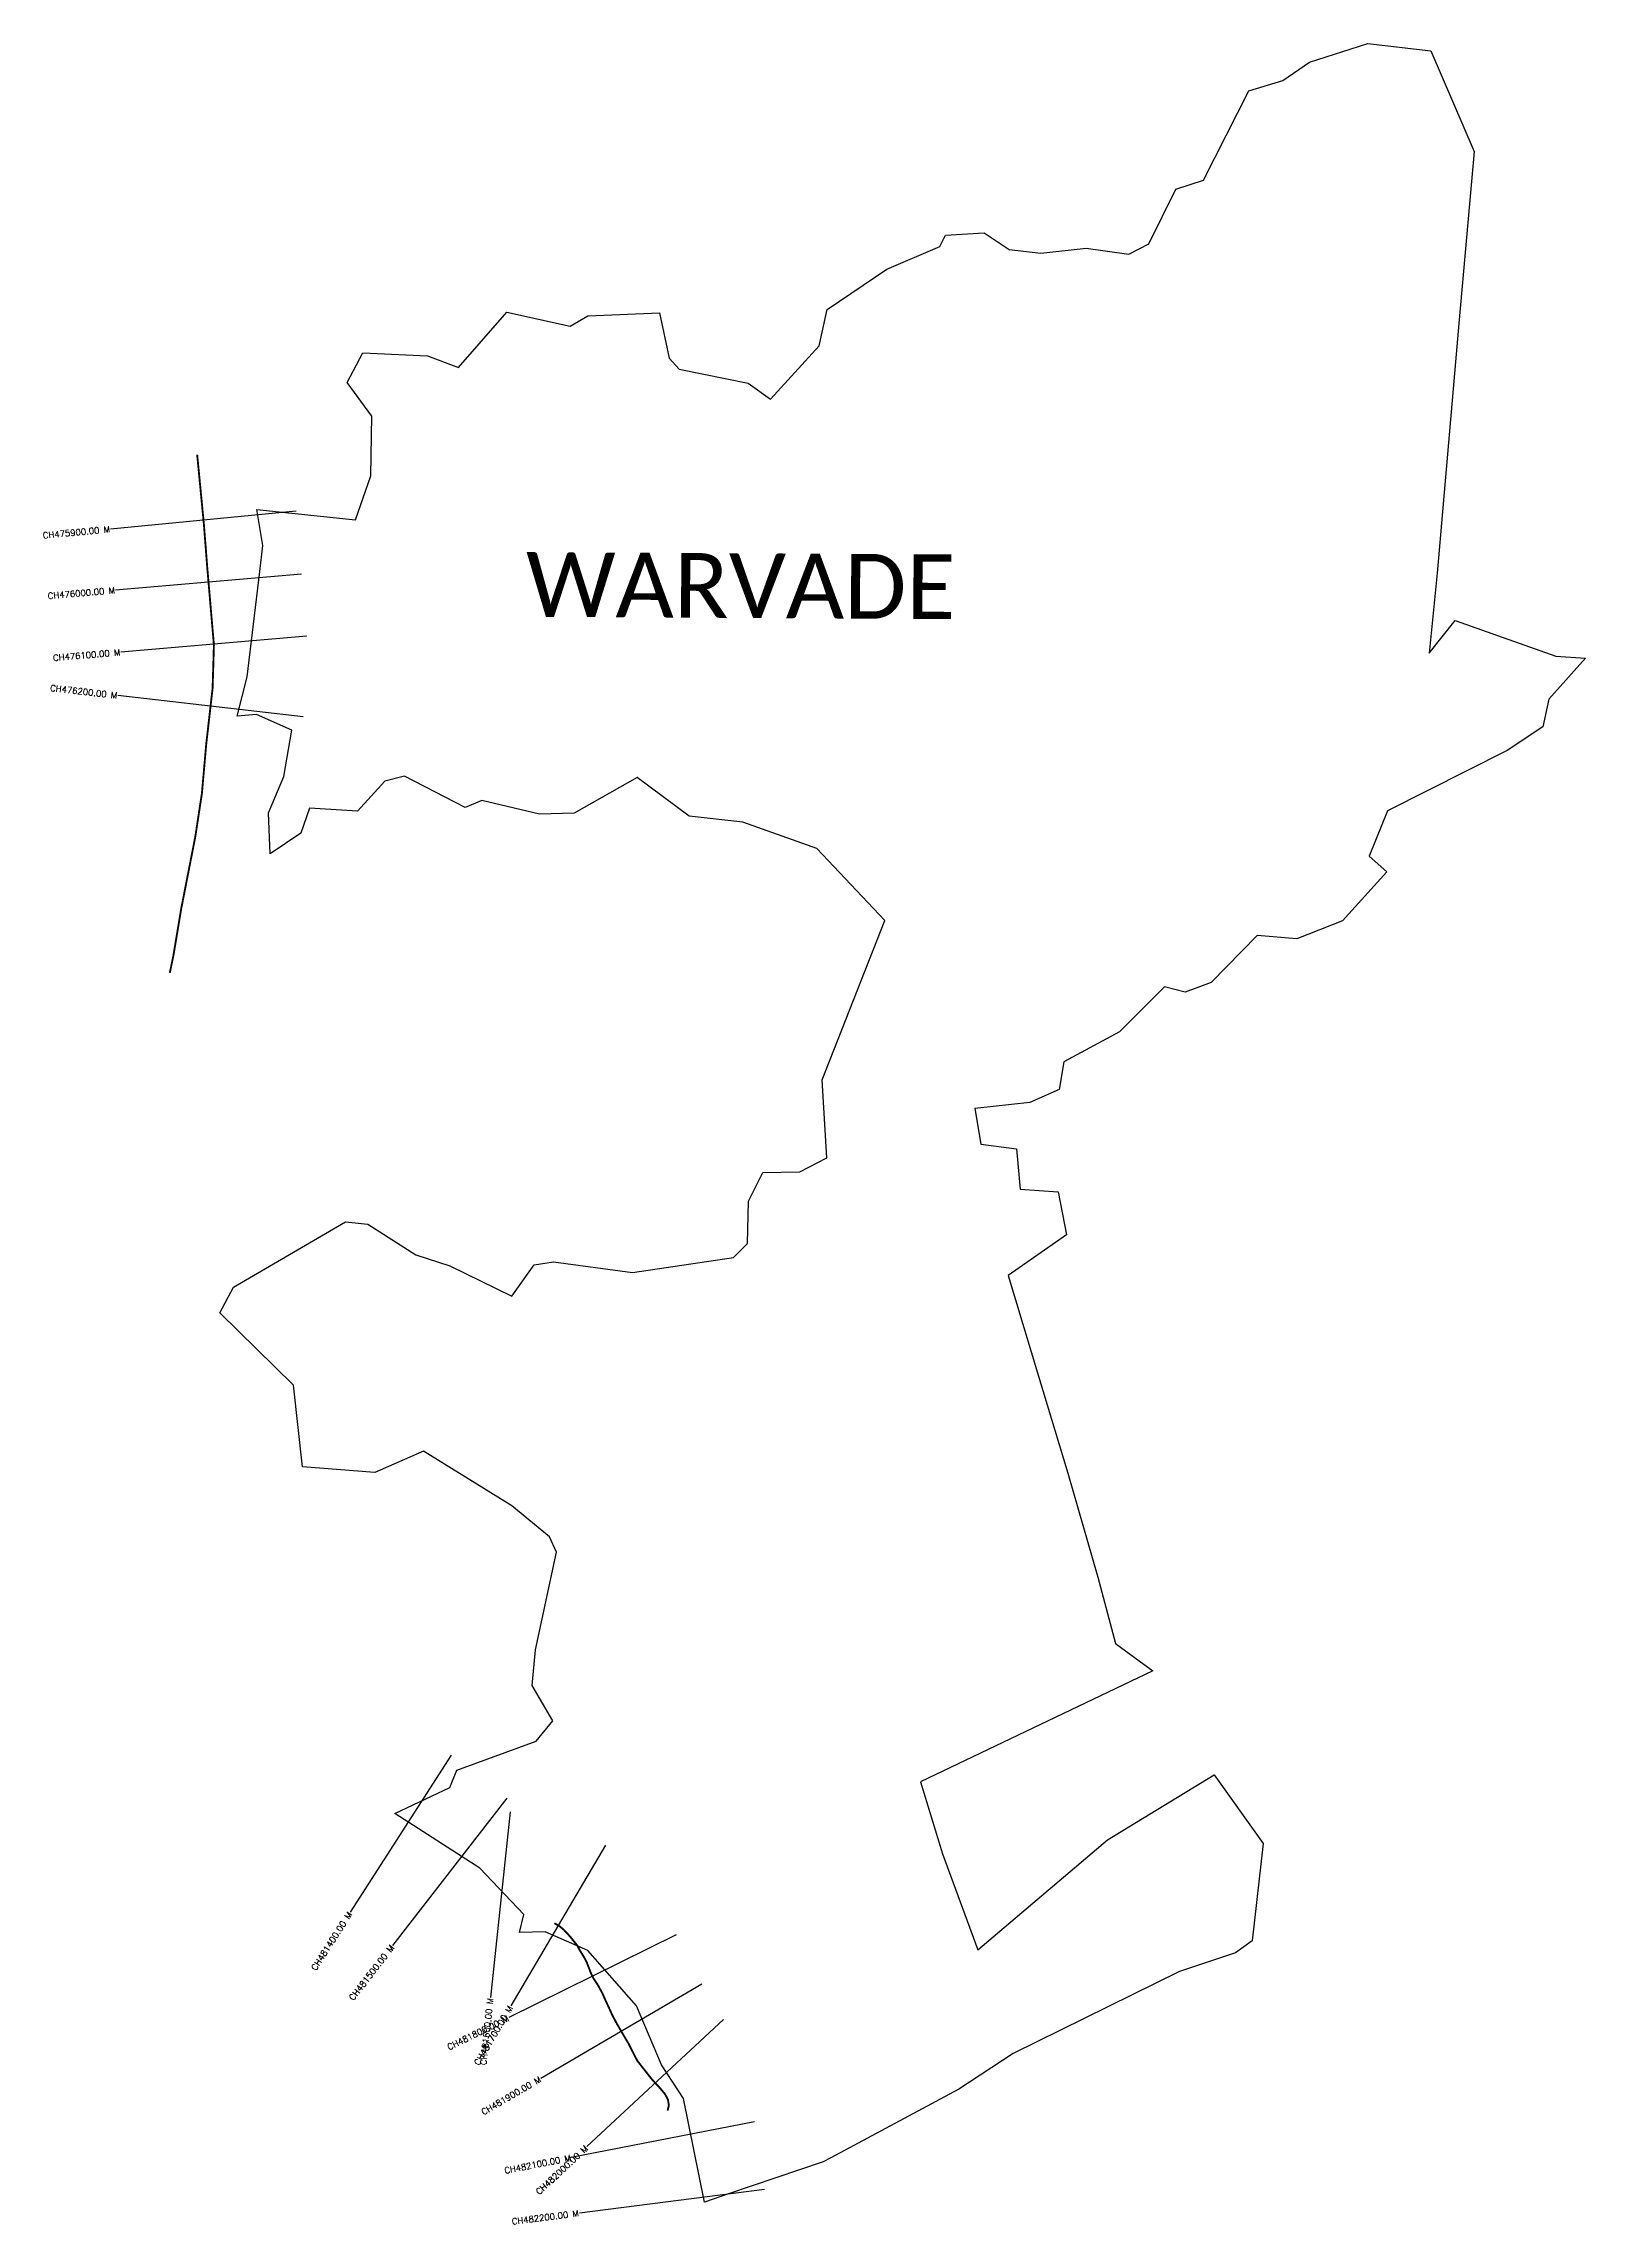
# Model space of a CAD drawing. Header units: metres. Extents: x 313259 to 315738, y 1901023 to 1904529.
import ezdxf
from ezdxf.enums import TextEntityAlignment as Align

# ---------------------------------------------------------------- set-up
doc = ezdxf.new("R2010")
doc.units = ezdxf.units.M
for name, color, linetype in [('CS', 134, 'Continuous'), ('CSMark', 6, 'Continuous'), ('NATURALLY PROTECTED', 3, 'Continuous'), ('VILLAGE NAME', 250, 'Continuous')]:
    doc.layers.add(name, color=color, linetype=linetype)
doc.styles.get("Standard").update_dxf_attribs({"font": 'simplex.shx'})

msp = doc.modelspace()

# ---------------------------------------------------------------- linework, layer by layer
at = {"color": 3, "flags": 128}
msp.add_lwpolyline([(313601.9, 1903779.7), (313760.6, 1903763.4), (313785.1, 1903833.8), (313786.5, 1903930.1), (313746.8, 1903983.9), (313772.3, 1904031.7), (313876.2, 1904027), (313925.9, 1904008.1), (314003.6, 1904097), (314105.7, 1904074.5), (314133.8, 1904091.2), (314249, 1904096), (314264.9, 1904023.2), (314281, 1904005.4), (314392, 1903983.2), (314427.7, 1903957.2), (314506, 1904043.2), (314518.9, 1904101.4), (314614.5, 1904166.3), (314700.1, 1904202.6), (314709.1, 1904220.8), (314771.3, 1904225), (314811.6, 1904197.8), (314862.2, 1904191.8), (314935.1, 1904199.9), (315003.6, 1904190.6), (315036.1, 1904206.8), (315079.5, 1904294.9), (315124.1, 1904309.4), (315196.6, 1904453.1), (315251.5, 1904469.6), (315294.5, 1904499.1), (315388.2, 1904529), (315489.7, 1904517.3), (315558.9, 1904355.6), (315534.5, 1904079.1), (315499.8, 1903677.7), (315486.9, 1903548.7), (315528.7, 1903601.4), (315690.3, 1903544.1), (315738, 1903541.1), (315679, 1903475.1), (315669.6, 1903430.4), (315612, 1903392.6), (315419.7, 1903295.4), (315390.5, 1903222.3), (315418.7, 1903197.6), (315347.5, 1903118.3), (315274, 1903089.6), (315210.3, 1903094.9), (315136.3, 1903019.6), (315094.5, 1903003.8), (315061, 1903012.2), (314988.9, 1902939.9), (314899.2, 1902891.7), (314891.8, 1902847.3), (314844.4, 1902826.4), (314756.4, 1902816.9), (314765.7, 1902759.5), (314823.1, 1902752), (314829.3, 1902687.2), (314890, 1902682.6), (314903.6, 1902613.9), (314809.9, 1902548.1), (314858.7, 1902386.4), (314905.9, 1902230.3), (314953.9, 1902063.4), (314982.6, 1901956.5), (315042.3, 1901912.7), (314668.6, 1901734.2), (314704.3, 1901618.2), (314760.8, 1901463.8), (314969.4, 1901641), (315141.2, 1901745.7), (315219.7, 1901635.2), (315201.9, 1901478.7), (315175.3, 1901459.3), (315085.4, 1901429.1), (314818.1, 1901297.4), (314730.4, 1901240), (314524.6, 1901129.7), (314512.1, 1901123), (314359.9, 1901072), (314321.4, 1901058.4), (314288, 1901225.1), (314252.5, 1901279.4), (314212.3, 1901374.1), (314133.9, 1901463), (314065.3, 1901492.8), (314023.8, 1901491.7), (314030.9, 1901521), (313960.5, 1901595.4), (313823.8, 1901683.2), (313911.9, 1901725), (313923.1, 1901752.8), (314051.1, 1901799.7), (314077.8, 1901832.2), (314044.4, 1901889), (314050, 1901946.3), (314083.4, 1902103.3), (314072.3, 1902128.3), (314011.8, 1902177.8), (313869.5, 1902265.9), (313791.5, 1902231.7), (313675.1, 1902240.4), (313660.7, 1902372), (313542.2, 1902488.4), (313564.4, 1902529.3), (313744.1, 1902634.8), (313780.3, 1902630.7), (313857.6, 1902581.6), (313911.9, 1902564.1), (314011.8, 1902515.3), (314047.5, 1902565.3), (314079, 1902570.1), (314205.7, 1902553.2), (314368.1, 1902577.2), (314390.5, 1902600), (314392.2, 1902668), (314415.1, 1902713.7), (314474.7, 1902715), (314518.1, 1902737.5), (314510.5, 1902863), (314611.4, 1903119.2), (314502.2, 1903235), (314383.3, 1903277.1), (314296.7, 1903287), (314213.1, 1903349.2), (314111.7, 1903291.6), (314056, 1903289.8), (313963.5, 1903311.8), (313936.7, 1903300.7), (313839.3, 1903351), (313807.3, 1903342.9), (313763.8, 1903294.7), (313686.4, 1903299.7), (313672.4, 1903259.5), (313623, 1903226.1), (313620.2, 1903292.3), (313645, 1903350.7), (313658, 1903424.9), (313601.2, 1903450.4), (313570.1, 1903447.8), (313586.4, 1903511.1), (313606.5, 1903680), (313611.4, 1903722), (313601.9, 1903779.7)], dxfattribs=at)
at = {"layer": 'CS'}
for p, q in [((313665.2, 1903777.1), (313366.6, 1903748.5)), ((313673.4, 1903676), (313374.6, 1903650.2)), ((313682, 1903576.4), (313383.1, 1903550.6)), ((313676.3, 1903446.8), (313378.2, 1903480.7)), ((313914.1, 1901776.9), (313751.9, 1901524.5)), ((314003.9, 1901708.1), (313820.1, 1901471)), ((314008.8, 1901685.9), (313977.3, 1901387.6)), ((314162.4, 1901632.6), (314010.3, 1901374)), ((314275.9, 1901488), (314006.9, 1901355.2)), ((314317.2, 1901408.8), (314058.2, 1901257.4)), ((314352.1, 1901352.2), (314132.6, 1901147.7)), ((314401.7, 1901187.4), (314107.3, 1901129.9)), ((314417.9, 1901078.8), (314120.3, 1901040.9))]:
    msp.add_line(p, q, dxfattribs=at)
at = {"layer": 'NATURALLY PROTECTED', "color": 2, "const_width": 3, "flags": 128}
for points in [[(313505.8, 1903868), (313516.6, 1903755.8), (313522, 1903686.5), (313532.7, 1903561.9), (313530.6, 1903492.7), (313520.4, 1903403.2), (313513.4, 1903323.6), (313502.7, 1903253.4), (313480.5, 1903140.1), (313467.6, 1903062.9), (313461.8, 1903034.9)], [(314080.2, 1901506.9), (314088.7, 1901501.9), (314095.6, 1901496), (314105.2, 1901485.7), (314116.7, 1901471.3), (314121, 1901463.3), (314127.1, 1901453.5), (314132.2, 1901444.1), (314138.6, 1901427.3), (314143.5, 1901417.3), (314149.1, 1901409.2), (314157.2, 1901394.4), (314161.9, 1901383.8), (314166.7, 1901373.5), (314173.1, 1901359.4), (314180.6, 1901345.3), (314191.7, 1901326.3), (314199.4, 1901313.2), (314213.4, 1901285.8), (314222.6, 1901274.1), (314237.3, 1901255.4), (314248.6, 1901243.3), (314258.1, 1901232.1), (314262.7, 1901223.3), (314264.3, 1901214), (314262.1, 1901205.5)]]:
    msp.add_lwpolyline(points, dxfattribs=at)

# ---------------------------------------------------------------- texts
at = {"layer": 'CSMark'}
for s, rotation, p in [('CH475900.00 M', 5.4763, (313365.6, 1903748.4)), ('CH476000.00 M', 4.9292, (313373.6, 1903650.2)), ('CH476100.00 M', 4.9292, (313382.1, 1903550.5)), ('CH476200.00 M', 353.5064, (313377.3, 1903480.8)), ('CH481400.00 M', 57.26, (313751.3, 1901523.7)), ('CH481500.00 M', 52.212, (313819.5, 1901470.2)), ('CH481700.00 M', 59.5178, (314009.7, 1901373.2)), ('CH481600.00 M', 83.9638, (313977.1, 1901386.6)), ('CH481800.00 M', 26.2647, (314006, 1901354.8)), ('CH481900.00 M', 30.3159, (314057.4, 1901256.9)), ('CH482100.00 M', 11.0513, (314106.3, 1901129.7)), ('CH482000.00 M', 42.9718, (314131.9, 1901147)), ('CH482200.00 M', 7.2541, (314119.3, 1901040.8))]:
    msp.add_text(s, height=10, rotation=rotation, dxfattribs=at).set_placement(p, align=Align.MIDDLE_RIGHT)
at = {"layer": 'VILLAGE NAME', "insert": (314034.6, 1903711.5), "char_height": 104.042, "attachment_point": 1, "rotation": 359.6762}
msp.add_mtext_dynamic_manual_height_columns('{\\fCalibri|b0|i0|c0|p34;WARVADE}', width=1632.383, gutter_width=520.2, heights=[0], dxfattribs=at)

doc.saveas('drawing.dxf')
